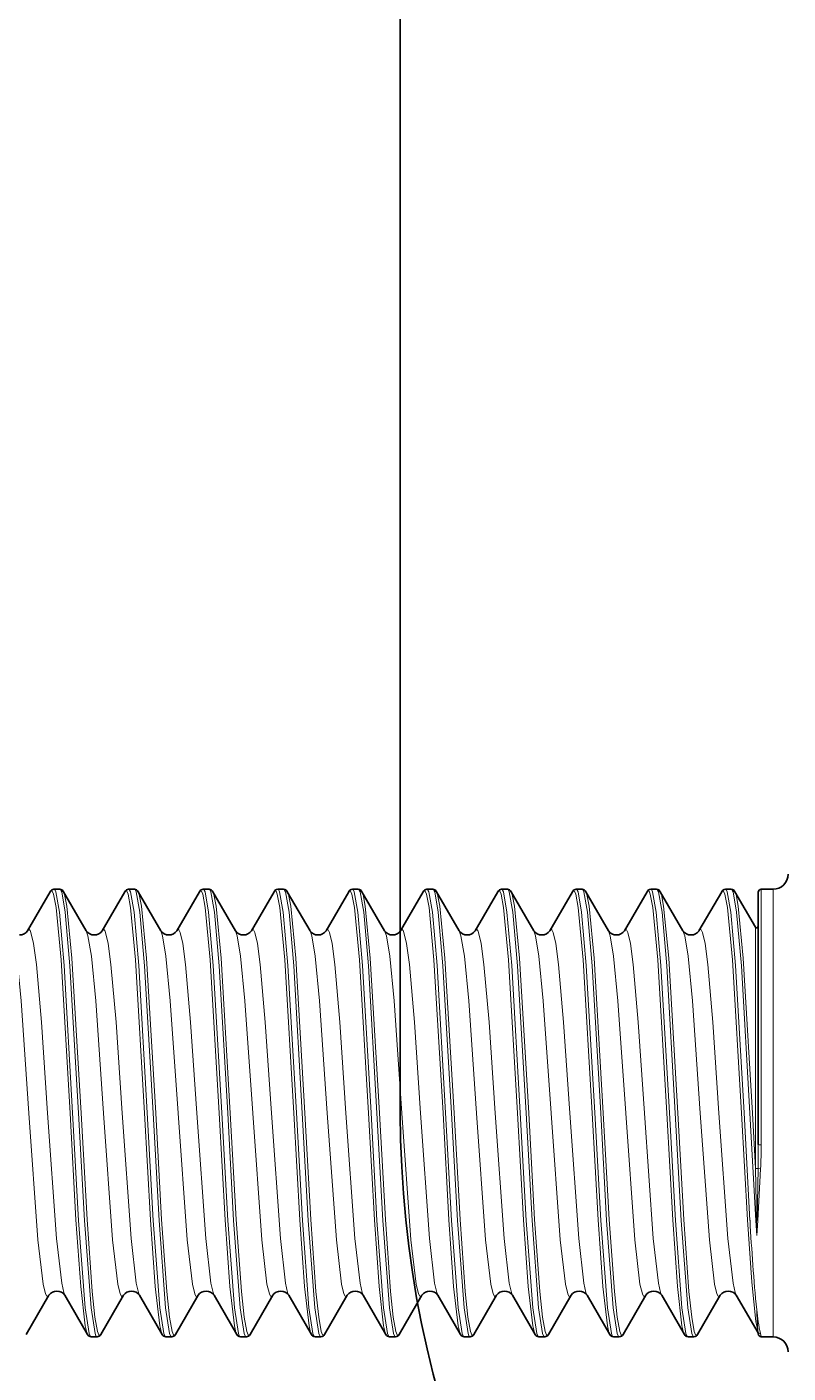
# Model space of a CAD drawing. Extents: x 327 to 941, y 153 to 765.
# Drawn here: x 833.28 to 838.38, y 390.76 to 399.78 of the extents above; entities that cross this region are included whole.
import ezdxf

# ---------------------------------------------------------------- set-up
doc = ezdxf.new("R2010")
doc.units = 0

msp = doc.modelspace()

# ---------------------------------------------------------------- linework, layer by layer
at = {"color": 7, "lineweight": 35}
for p, q in [((835.7795, 448.4999), (835.7795, 392.5001)), ((835.7795, 392.5001), (835.7795, 419.375))]:
    msp.add_line(p, q, dxfattribs=at)
at = {"color": 7, "lineweight": 35, "ltscale": 0.000982666}
for p, q in [((833.4581, 394.0001), (833.4974, 394.0001)), ((833.9581, 394.0001), (833.9974, 394.0001)), ((834.4581, 394.0001), (834.4974, 394.0001)), ((834.9581, 394.0001), (834.9974, 394.0001)), ((835.4581, 394.0001), (835.4974, 394.0001)), ((835.9581, 394.0001), (835.9974, 394.0001)), ((836.4581, 394.0001), (836.4974, 394.0001)), ((836.9581, 394.0001), (836.9974, 394.0001)), ((837.4581, 394.0001), (837.4974, 394.0001)), ((837.9581, 394.0001), (837.9974, 394.0001)), ((833.7081, 391.0001), (833.7474, 391.0001)), ((834.2081, 391.0001), (834.2474, 391.0001)), ((834.7081, 391.0001), (834.7474, 391.0001)), ((835.2081, 391.0001), (835.2474, 391.0001)), ((835.7081, 391.0001), (835.7474, 391.0001)), ((836.2081, 391.0001), (836.2474, 391.0001)), ((836.7081, 391.0001), (836.7474, 391.0001)), ((837.2081, 391.0001), (837.2474, 391.0001)), ((837.7081, 391.0001), (837.7474, 391.0001))]:
    msp.add_line(p, q, dxfattribs=at)
at = {"color": 7, "lineweight": 13, "ltscale": 0.042844}
msp.add_line((838.1985, 392.2863), (838.1985, 394.0001), dxfattribs=at)
at = {"color": 7, "lineweight": 35, "ltscale": 0.002}
for p, q in [((838.1985, 394.0001), (838.2786, 394.0001)), ((838.1985, 391.0001), (838.2786, 391.0001))]:
    msp.add_line(p, q, dxfattribs=at)
at = {"color": 7, "lineweight": 13, "ltscale": 0.055479}
msp.add_line((838.2786, 391.7809), (838.2786, 394.0001), dxfattribs=at)
at = {"color": 7, "lineweight": 35, "ltscale": 0.007572}
for p, q in [((833.4334, 393.9837), (833.2814, 393.7218)), ((833.5222, 393.9837), (833.6742, 393.7218)), ((833.9334, 393.9837), (833.7814, 393.7218)), ((834.0222, 393.9837), (834.1742, 393.7218)), ((834.4334, 393.9837), (834.2814, 393.7218)), ((834.5222, 393.9837), (834.6742, 393.7218)), ((834.9334, 393.9837), (834.7814, 393.7218)), ((835.0222, 393.9837), (835.1742, 393.7218)), ((835.4334, 393.9837), (835.2814, 393.7218)), ((835.5222, 393.9837), (835.6742, 393.7218)), ((835.9334, 393.9837), (835.7814, 393.7218)), ((836.0222, 393.9837), (836.1742, 393.7218)), ((836.4334, 393.9837), (836.2814, 393.7218)), ((836.5222, 393.9837), (836.6742, 393.7218)), ((836.9334, 393.9837), (836.7814, 393.7218)), ((837.0222, 393.9837), (837.1742, 393.7218)), ((837.4334, 393.9837), (837.2814, 393.7218)), ((837.5222, 393.9837), (837.6742, 393.7218)), ((837.9334, 393.9837), (837.7814, 393.7218)), ((833.2722, 391.0164), (833.4242, 391.2784)), ((833.6834, 391.0164), (833.5314, 391.2784)), ((833.7722, 391.0164), (833.9242, 391.2784)), ((834.1834, 391.0164), (834.0314, 391.2784)), ((834.2722, 391.0164), (834.4242, 391.2784)), ((834.6834, 391.0164), (834.5314, 391.2784)), ((834.7722, 391.0164), (834.9242, 391.2784)), ((835.1834, 391.0164), (835.0314, 391.2784)), ((835.2722, 391.0164), (835.4242, 391.2784)), ((835.6834, 391.0164), (835.5314, 391.2784)), ((835.7722, 391.0164), (835.9242, 391.2784)), ((836.1834, 391.0164), (836.0314, 391.2784)), ((836.2722, 391.0164), (836.4242, 391.2784)), ((836.6834, 391.0164), (836.5314, 391.2784)), ((836.7722, 391.0164), (836.9242, 391.2784)), ((837.1834, 391.0164), (837.0314, 391.2784)), ((837.2722, 391.0164), (837.4242, 391.2784)), ((837.6834, 391.0164), (837.5314, 391.2784)), ((837.7722, 391.0164), (837.9242, 391.2784))]:
    msp.add_line(p, q, dxfattribs=at)
at = {"color": 7, "lineweight": 35, "ltscale": 0.00686}
msp.add_line((838.0222, 393.9837), (838.1599, 393.7464), dxfattribs=at)
at = {"color": 7, "lineweight": 35, "ltscale": 0.042272}
msp.add_line((838.1785, 392.2892), (838.1785, 393.98), dxfattribs=at)
at = {"color": 7, "lineweight": 13, "ltscale": 0.031158}
msp.add_line((838.1599, 392.5001), (838.1599, 393.7464), dxfattribs=at)
at = {"color": 7, "lineweight": 13, "ltscale": 0.017906}
for p, q in [((833.6056, 391.7849), (833.5658, 392.5001)), ((834.1056, 391.7849), (834.0658, 392.5001)), ((834.6056, 391.7849), (834.5658, 392.5001)), ((835.1056, 391.7849), (835.0658, 392.5001)), ((835.6056, 391.7849), (835.5658, 392.5001)), ((836.1056, 391.7849), (836.0658, 392.5001)), ((836.6056, 391.7849), (836.5658, 392.5001)), ((837.1056, 391.7849), (837.0658, 392.5001)), ((837.6056, 391.7849), (837.5658, 392.5001)), ((838.1056, 391.7849), (838.0658, 392.5001))]:
    msp.add_line(p, q, dxfattribs=at)
at = {"color": 7, "lineweight": 13, "ltscale": 0.018029}
for p, q in [((833.6229, 391.7809), (833.5831, 392.501)), ((834.1229, 391.7809), (834.0831, 392.501)), ((834.6229, 391.7809), (834.5831, 392.501)), ((835.1229, 391.7809), (835.0831, 392.501)), ((835.6229, 391.7809), (835.5831, 392.501)), ((836.1229, 391.7809), (836.0831, 392.501)), ((836.6229, 391.7809), (836.5831, 392.501)), ((837.1229, 391.7809), (837.0831, 392.501)), ((837.6229, 391.7809), (837.5831, 392.501)), ((838.1229, 391.7809), (838.0831, 392.501))]:
    msp.add_line(p, q, dxfattribs=at)
at = {"color": 7, "lineweight": 13, "ltscale": 0.017982}
for p, q in [((833.6622, 391.7809), (833.6226, 392.4991)), ((834.1622, 391.7809), (834.1226, 392.4991)), ((834.6622, 391.7809), (834.6226, 392.4991)), ((835.1622, 391.7809), (835.1226, 392.4991)), ((835.6622, 391.7809), (835.6226, 392.4991)), ((836.1622, 391.7809), (836.1226, 392.4991)), ((836.6622, 391.7809), (836.6226, 392.4991)), ((837.1622, 391.7809), (837.1226, 392.4991)), ((837.6622, 391.7809), (837.6226, 392.4991)), ((838.1622, 391.7809), (838.1226, 392.4991))]:
    msp.add_line(p, q, dxfattribs=at)
at = {"color": 7, "lineweight": 13, "ltscale": 0.017866}
for p, q in [((833.6796, 391.7865), (833.6398, 392.5001)), ((834.1796, 391.7865), (834.1398, 392.5001)), ((834.6796, 391.7865), (834.6398, 392.5001)), ((835.1796, 391.7865), (835.1398, 392.5001)), ((835.6796, 391.7865), (835.6398, 392.5001)), ((836.1796, 391.7865), (836.1398, 392.5001)), ((836.6796, 391.7865), (836.6398, 392.5001)), ((837.1796, 391.7865), (837.1398, 392.5001)), ((837.6796, 391.7865), (837.6398, 392.5001))]:
    msp.add_line(p, q, dxfattribs=at)
at = {"color": 7, "lineweight": 13, "ltscale": 0.009302}
msp.add_line((838.1599, 392.1285), (838.1398, 392.5001), dxfattribs=at)
at = {"color": 7, "lineweight": 13, "ltscale": 0.009288}
msp.add_line((838.1599, 392.1285), (838.1599, 392.5001), dxfattribs=at)
at = {"color": 7, "lineweight": 13, "ltscale": 0.004015}
msp.add_line((838.1785, 392.2892), (838.1772, 392.1285), dxfattribs=at)
at = {"color": 7, "lineweight": 13, "ltscale": 0.000431824}
msp.add_line((838.1599, 392.1285), (838.1772, 392.1285), dxfattribs=at)
at = {"color": 7, "lineweight": 13, "ltscale": 0.008682}
for p, q in [((838.1664, 391.7813), (838.1599, 392.1285)), ((838.1772, 392.1285), (838.1707, 391.7813))]:
    msp.add_line(p, q, dxfattribs=at)
at = {"color": 7, "lineweight": 13, "ltscale": 0.00862}
msp.add_line((838.1945, 392.1252), (838.1748, 391.7809), dxfattribs=at)
at = {"color": 7, "lineweight": 13, "ltscale": 0.000440049}
msp.add_line((838.1772, 392.1285), (838.1945, 392.1252), dxfattribs=at)
at = {"color": 7, "lineweight": 13, "ltscale": 0.002539}
for p, q in [((838.1685, 391.6796), (838.1622, 391.7809)), ((838.1748, 391.7809), (838.1685, 391.6796))]:
    msp.add_line(p, q, dxfattribs=at)
at = {"color": 7, "lineweight": 13, "ltscale": 0.000105286}
msp.add_line((838.1664, 391.7813), (838.1707, 391.7813), dxfattribs=at)
at = {"color": 7, "lineweight": 13, "ltscale": 0.002544}
msp.add_line((838.1664, 391.7813), (838.1685, 391.6796), dxfattribs=at)
at = {"color": 7, "lineweight": 13, "ltscale": 0.000104233}
msp.add_line((838.1707, 391.7813), (838.1748, 391.7809), dxfattribs=at)
at = {"color": 7, "lineweight": 13, "ltscale": 0.019521}
msp.add_line((838.2786, 391.0001), (838.2786, 391.7809), dxfattribs=at)
at = {"color": 7, "lineweight": 35, "ltscale": 0.007261}
msp.add_line((838.1772, 391.0272), (838.0314, 391.2784), dxfattribs=at)
at = {"color": 7, "lineweight": 13, "ltscale": 0.000205224}
msp.add_line((838.1772, 391.0317), (838.1784, 391.0236), dxfattribs=at)
at = {"color": 7, "lineweight": 13, "ltscale": 0.000113678}
msp.add_line((838.1772, 391.0272), (838.1772, 391.0317), dxfattribs=at)
at = {"color": 7, "lineweight": 35, "ltscale": 9.43365e-05}
msp.add_line((838.1772, 391.0272), (838.1784, 391.0236), dxfattribs=at)
at = {"color": 7, "lineweight": 35, "ltscale": 7.01904e-05}
msp.add_line((838.1785, 391.0201), (838.1785, 391.0229), dxfattribs=at)
at = {"color": 7, "lineweight": 13, "ltscale": 0.00048842}
msp.add_line((838.1945, 391.022), (838.1985, 391.0029), dxfattribs=at)
at = {"color": 7, "lineweight": 13, "ltscale": 7.09534e-05}
msp.add_line((838.1985, 391.0001), (838.1985, 391.0029), dxfattribs=at)
at = {"color": 7, "lineweight": 13}
for points in [[(833.5831, 392.501), (833.5259, 393.4882), (833.4945, 393.846), (833.4705, 393.9821), (833.465, 393.9945), (833.4622, 393.998), (833.4595, 393.9998), (833.4581, 394.0001)], [(833.6226, 392.4991), (833.5653, 393.4874), (833.5339, 393.8457), (833.5098, 393.9821), (833.5043, 393.9945), (833.5016, 393.998), (833.4988, 393.9998), (833.4974, 394.0001)], [(834.0831, 392.501), (834.0259, 393.4882), (833.9945, 393.846), (833.9705, 393.9821), (833.965, 393.9945), (833.9622, 393.998), (833.9595, 393.9998), (833.9581, 394.0001)], [(834.1226, 392.4991), (834.0653, 393.4874), (834.0339, 393.8457), (834.0098, 393.9821), (834.0043, 393.9945), (834.0016, 393.998), (833.9988, 393.9998), (833.9974, 394.0001)], [(834.5831, 392.501), (834.5259, 393.4882), (834.4945, 393.846), (834.4705, 393.9821), (834.465, 393.9945), (834.4622, 393.998), (834.4595, 393.9998), (834.4581, 394.0001)], [(834.6226, 392.4991), (834.5653, 393.4874), (834.5339, 393.8457), (834.5098, 393.9821), (834.5043, 393.9945), (834.5016, 393.998), (834.4988, 393.9998), (834.4974, 394.0001)], [(835.0831, 392.501), (835.0259, 393.4882), (834.9945, 393.846), (834.9705, 393.9821), (834.965, 393.9945), (834.9622, 393.998), (834.9595, 393.9998), (834.9581, 394.0001)], [(835.1226, 392.4991), (835.0653, 393.4874), (835.0339, 393.8457), (835.0098, 393.9821), (835.0043, 393.9945), (835.0016, 393.998), (834.9988, 393.9998), (834.9974, 394.0001)], [(835.5831, 392.501), (835.5259, 393.4882), (835.4945, 393.846), (835.4705, 393.9821), (835.465, 393.9945), (835.4622, 393.998), (835.4595, 393.9998), (835.4581, 394.0001)], [(835.6226, 392.4991), (835.5653, 393.4874), (835.5339, 393.8457), (835.5098, 393.9821), (835.5043, 393.9945), (835.5016, 393.998), (835.4988, 393.9998), (835.4974, 394.0001)], [(836.0831, 392.501), (836.0259, 393.4882), (835.9945, 393.846), (835.9705, 393.9821), (835.965, 393.9945), (835.9622, 393.998), (835.9595, 393.9998), (835.9581, 394.0001)], [(836.1226, 392.4991), (836.0653, 393.4874), (836.0339, 393.8457), (836.0098, 393.9821), (836.0043, 393.9945), (836.0016, 393.998), (835.9988, 393.9998), (835.9974, 394.0001)], [(836.5831, 392.501), (836.5259, 393.4882), (836.4945, 393.846), (836.4705, 393.9821), (836.465, 393.9945), (836.4622, 393.998), (836.4595, 393.9998), (836.4581, 394.0001)], [(836.6226, 392.4991), (836.5653, 393.4874), (836.5339, 393.8457), (836.5098, 393.9821), (836.5043, 393.9945), (836.5016, 393.998), (836.4988, 393.9998), (836.4974, 394.0001)], [(837.0831, 392.501), (837.0259, 393.4882), (836.9945, 393.846), (836.9705, 393.9821), (836.965, 393.9945), (836.9622, 393.998), (836.9595, 393.9998), (836.9581, 394.0001)], [(837.1226, 392.4991), (837.0653, 393.4874), (837.0339, 393.8457), (837.0098, 393.9821), (837.0043, 393.9945), (837.0016, 393.998), (836.9988, 393.9998), (836.9974, 394.0001)], [(837.5831, 392.501), (837.5259, 393.4882), (837.4945, 393.846), (837.4705, 393.9821), (837.465, 393.9945), (837.4622, 393.998), (837.4595, 393.9998), (837.4581, 394.0001)], [(837.6226, 392.4991), (837.5653, 393.4874), (837.5339, 393.8457), (837.5098, 393.9821), (837.5043, 393.9945), (837.5016, 393.998), (837.4988, 393.9998), (837.4974, 394.0001)], [(838.0831, 392.501), (838.0259, 393.4882), (837.9945, 393.846), (837.9705, 393.9821), (837.965, 393.9945), (837.9622, 393.998), (837.9595, 393.9998), (837.9581, 394.0001)], [(838.1226, 392.4991), (838.0653, 393.4874), (838.0339, 393.8457), (838.0098, 393.9821), (838.0043, 393.9945), (838.0016, 393.998), (837.9988, 393.9998), (837.9974, 394.0001)], [(833.5658, 392.5001), (833.5052, 393.5268), (833.4719, 393.8777), (833.455, 393.9664), (833.4464, 393.9863), (833.4435, 393.9892), (833.4421, 393.9898), (833.4399, 393.99), (833.4377, 393.989), (833.4334, 393.9837)], [(833.6398, 392.5001), (833.5785, 393.5383), (833.5446, 393.8873), (833.5297, 393.9641), (833.5222, 393.9837)], [(834.0658, 392.5001), (834.0052, 393.5268), (833.9719, 393.8777), (833.955, 393.9664), (833.9464, 393.9863), (833.9435, 393.9892), (833.9421, 393.9898), (833.9399, 393.99), (833.9377, 393.989), (833.9334, 393.9837)], [(834.1398, 392.5001), (834.0785, 393.5383), (834.0446, 393.8873), (834.0297, 393.9641), (834.0222, 393.9837)], [(834.5658, 392.5001), (834.5052, 393.5268), (834.4719, 393.8777), (834.455, 393.9664), (834.4464, 393.9863), (834.4435, 393.9892), (834.4421, 393.9898), (834.4399, 393.99), (834.4377, 393.989), (834.4334, 393.9837)], [(834.6398, 392.5001), (834.5785, 393.5383), (834.5446, 393.8873), (834.5297, 393.9641), (834.5222, 393.9837)], [(835.0658, 392.5001), (835.0052, 393.5268), (834.9719, 393.8777), (834.955, 393.9664), (834.9464, 393.9863), (834.9435, 393.9892), (834.9421, 393.9898), (834.9399, 393.99), (834.9377, 393.989), (834.9334, 393.9837)], [(835.1398, 392.5001), (835.0785, 393.5383), (835.0446, 393.8873), (835.0297, 393.9641), (835.0222, 393.9837)], [(835.5658, 392.5001), (835.5052, 393.5268), (835.4719, 393.8777), (835.455, 393.9664), (835.4464, 393.9863), (835.4435, 393.9892), (835.4421, 393.9898), (835.4399, 393.99), (835.4377, 393.989), (835.4334, 393.9837)], [(835.6398, 392.5001), (835.5785, 393.5383), (835.5446, 393.8873), (835.5297, 393.9641), (835.5222, 393.9837)], [(836.0658, 392.5001), (836.0052, 393.5268), (835.9719, 393.8777), (835.955, 393.9664), (835.9464, 393.9863), (835.9435, 393.9892), (835.9421, 393.9898), (835.9399, 393.99), (835.9377, 393.989), (835.9334, 393.9837)], [(836.1398, 392.5001), (836.0785, 393.5383), (836.0446, 393.8873), (836.0297, 393.9641), (836.0222, 393.9837)], [(836.5658, 392.5001), (836.5052, 393.5268), (836.4719, 393.8777), (836.455, 393.9664), (836.4464, 393.9863), (836.4435, 393.9892), (836.4421, 393.9898), (836.4399, 393.99), (836.4377, 393.989), (836.4334, 393.9837)], [(836.6398, 392.5001), (836.5785, 393.5383), (836.5446, 393.8873), (836.5297, 393.9641), (836.5222, 393.9837)], [(837.0658, 392.5001), (837.0052, 393.5268), (836.9719, 393.8777), (836.955, 393.9664), (836.9464, 393.9863), (836.9435, 393.9892), (836.9421, 393.9898), (836.9399, 393.99), (836.9377, 393.989), (836.9334, 393.9837)], [(837.1398, 392.5001), (837.0785, 393.5383), (837.0446, 393.8873), (837.0297, 393.9641), (837.0222, 393.9837)], [(837.5658, 392.5001), (837.5052, 393.5268), (837.4719, 393.8777), (837.455, 393.9664), (837.4464, 393.9863), (837.4435, 393.9892), (837.4421, 393.9898), (837.4399, 393.99), (837.4377, 393.989), (837.4334, 393.9837)], [(837.6398, 392.5001), (837.5785, 393.5383), (837.5446, 393.8873), (837.5297, 393.9641), (837.5222, 393.9837)], [(838.0658, 392.5001), (838.0052, 393.5268), (837.9719, 393.8777), (837.955, 393.9664), (837.9464, 393.9863), (837.9435, 393.9892), (837.9421, 393.9898), (837.9399, 393.99), (837.9377, 393.989), (837.9334, 393.9837)], [(838.1398, 392.5001), (838.0785, 393.5383), (838.0446, 393.8873), (838.0297, 393.9641), (838.0222, 393.9837)], [(833.2814, 393.7218), (833.2854, 393.7271), (833.2875, 393.7286), (833.2905, 393.7294), (833.292, 393.7291), (833.295, 393.7272), (833.298, 393.7236), (833.3041, 393.7111), (833.3217, 393.6354), (833.3403, 393.4949), (833.3741, 393.1085), (833.4153, 392.5001)], [(833.7814, 393.7218), (833.7854, 393.7271), (833.7875, 393.7286), (833.7905, 393.7294), (833.792, 393.7291), (833.795, 393.7272), (833.798, 393.7236), (833.8041, 393.7111), (833.8217, 393.6354), (833.8403, 393.4949), (833.8741, 393.1085), (833.9153, 392.5001)], [(834.2814, 393.7218), (834.2854, 393.7271), (834.2875, 393.7286), (834.2905, 393.7294), (834.292, 393.7291), (834.295, 393.7272), (834.298, 393.7236), (834.3041, 393.7111), (834.3217, 393.6354), (834.3403, 393.4949), (834.3741, 393.1085), (834.4153, 392.5001)], [(834.7814, 393.7218), (834.7854, 393.7271), (834.7875, 393.7286), (834.7905, 393.7294), (834.792, 393.7291), (834.795, 393.7272), (834.798, 393.7236), (834.8041, 393.7111), (834.8217, 393.6354), (834.8403, 393.4949), (834.8741, 393.1085), (834.9153, 392.5001)], [(835.2814, 393.7218), (835.2854, 393.7271), (835.2875, 393.7286), (835.2905, 393.7294), (835.292, 393.7291), (835.295, 393.7272), (835.298, 393.7236), (835.3041, 393.7111), (835.3217, 393.6354), (835.3403, 393.4949), (835.3741, 393.1085), (835.4153, 392.5001)], [(835.7814, 393.7218), (835.7854, 393.7271), (835.7875, 393.7286), (835.7905, 393.7294), (835.792, 393.7291), (835.795, 393.7272), (835.798, 393.7236), (835.8041, 393.7111), (835.8217, 393.6354), (835.8403, 393.4949), (835.8741, 393.1085), (835.9153, 392.5001)], [(836.2814, 393.7218), (836.2854, 393.7271), (836.2875, 393.7286), (836.2905, 393.7294), (836.292, 393.7291), (836.295, 393.7272), (836.298, 393.7236), (836.3041, 393.7111), (836.3217, 393.6354), (836.3403, 393.4949), (836.3741, 393.1085), (836.4153, 392.5001)], [(836.7814, 393.7218), (836.7854, 393.7271), (836.7875, 393.7286), (836.7905, 393.7294), (836.792, 393.7291), (836.795, 393.7272), (836.798, 393.7236), (836.8041, 393.7111), (836.8217, 393.6354), (836.8403, 393.4949), (836.8741, 393.1085), (836.9153, 392.5001)], [(837.2814, 393.7218), (837.2854, 393.7271), (837.2875, 393.7286), (837.2905, 393.7294), (837.292, 393.7291), (837.295, 393.7272), (837.298, 393.7236), (837.3041, 393.7111), (837.3217, 393.6354), (837.3403, 393.4949), (837.3741, 393.1085), (837.4153, 392.5001)], [(837.7814, 393.7218), (837.7854, 393.7271), (837.7875, 393.7286), (837.7905, 393.7294), (837.792, 393.7291), (837.795, 393.7272), (837.798, 393.7236), (837.8041, 393.7111), (837.8217, 393.6354), (837.8403, 393.4949), (837.8741, 393.1085), (837.9153, 392.5001)], [(833.1742, 393.7218), (833.186, 393.6879), (833.2087, 393.5514), (833.238, 393.2516), (833.2903, 392.5001)], [(833.6742, 393.7218), (833.686, 393.6879), (833.7087, 393.5514), (833.738, 393.2516), (833.7903, 392.5001)], [(834.1742, 393.7218), (834.186, 393.6879), (834.2087, 393.5514), (834.238, 393.2516), (834.2903, 392.5001)], [(834.6742, 393.7218), (834.686, 393.6879), (834.7087, 393.5514), (834.738, 393.2516), (834.7903, 392.5001)], [(835.1742, 393.7218), (835.186, 393.6879), (835.2087, 393.5514), (835.238, 393.2516), (835.2903, 392.5001)], [(835.6742, 393.7218), (835.686, 393.6879), (835.7087, 393.5514), (835.738, 393.2516), (835.7903, 392.5001)], [(836.1742, 393.7218), (836.186, 393.6879), (836.2087, 393.5514), (836.238, 393.2516), (836.2903, 392.5001)], [(836.6742, 393.7218), (836.686, 393.6879), (836.7087, 393.5514), (836.738, 393.2516), (836.7903, 392.5001)], [(837.1742, 393.7218), (837.186, 393.6879), (837.2087, 393.5514), (837.238, 393.2516), (837.2903, 392.5001)], [(837.6742, 393.7218), (837.686, 393.6879), (837.7087, 393.5514), (837.738, 393.2516), (837.7903, 392.5001)], [(833.2903, 392.5001), (833.351, 391.6512), (833.3858, 391.3542), (833.4017, 391.2886), (833.4098, 391.2736), (833.4139, 391.2709), (833.418, 391.2714), (833.4221, 391.2752), (833.4242, 391.2784)], [(833.4153, 392.5001), (833.4753, 391.6585), (833.5097, 391.3604), (833.524, 391.2962), (833.5314, 391.2784)], [(833.7903, 392.5001), (833.851, 391.6512), (833.8858, 391.3542), (833.9017, 391.2886), (833.9098, 391.2736), (833.9139, 391.2709), (833.918, 391.2714), (833.9221, 391.2752), (833.9242, 391.2784)], [(833.9153, 392.5001), (833.9753, 391.6585), (834.0097, 391.3604), (834.024, 391.2962), (834.0314, 391.2784)], [(834.2903, 392.5001), (834.351, 391.6512), (834.3858, 391.3542), (834.4017, 391.2886), (834.4098, 391.2736), (834.4139, 391.2709), (834.418, 391.2714), (834.4221, 391.2752), (834.4242, 391.2784)], [(834.4153, 392.5001), (834.4753, 391.6585), (834.5097, 391.3604), (834.524, 391.2962), (834.5314, 391.2784)], [(834.7903, 392.5001), (834.851, 391.6512), (834.8858, 391.3542), (834.9017, 391.2886), (834.9098, 391.2736), (834.9139, 391.2709), (834.918, 391.2714), (834.9221, 391.2752), (834.9242, 391.2784)], [(834.9153, 392.5001), (834.9753, 391.6585), (835.0097, 391.3604), (835.024, 391.2962), (835.0314, 391.2784)], [(835.2903, 392.5001), (835.351, 391.6512), (835.3858, 391.3542), (835.4017, 391.2886), (835.4098, 391.2736), (835.4139, 391.2709), (835.418, 391.2714), (835.4221, 391.2752), (835.4242, 391.2784)], [(835.4153, 392.5001), (835.4753, 391.6585), (835.5097, 391.3604), (835.524, 391.2962), (835.5314, 391.2784)], [(835.7903, 392.5001), (835.851, 391.6512), (835.8858, 391.3542), (835.9017, 391.2886), (835.9098, 391.2736), (835.9139, 391.2709), (835.918, 391.2714), (835.9221, 391.2752), (835.9242, 391.2784)], [(835.9153, 392.5001), (835.9753, 391.6585), (836.0097, 391.3604), (836.024, 391.2962), (836.0314, 391.2784)], [(836.2903, 392.5001), (836.351, 391.6512), (836.3858, 391.3542), (836.4017, 391.2886), (836.4098, 391.2736), (836.4139, 391.2709), (836.418, 391.2714), (836.4221, 391.2752), (836.4242, 391.2784)], [(836.4153, 392.5001), (836.4753, 391.6585), (836.5097, 391.3604), (836.524, 391.2962), (836.5314, 391.2784)], [(836.7903, 392.5001), (836.851, 391.6512), (836.8858, 391.3542), (836.9017, 391.2886), (836.9098, 391.2736), (836.9139, 391.2709), (836.918, 391.2714), (836.9221, 391.2752), (836.9242, 391.2784)], [(836.9153, 392.5001), (836.9753, 391.6585), (837.0097, 391.3604), (837.024, 391.2962), (837.0314, 391.2784)], [(837.2903, 392.5001), (837.351, 391.6512), (837.3858, 391.3542), (837.4017, 391.2886), (837.4098, 391.2736), (837.4139, 391.2709), (837.418, 391.2714), (837.4221, 391.2752), (837.4242, 391.2784)], [(837.4153, 392.5001), (837.4753, 391.6585), (837.5097, 391.3604), (837.524, 391.2962), (837.5314, 391.2784)], [(837.7903, 392.5001), (837.851, 391.6512), (837.8858, 391.3542), (837.9017, 391.2886), (837.9098, 391.2736), (837.9139, 391.2709), (837.918, 391.2714), (837.9221, 391.2752), (837.9242, 391.2784)], [(837.9153, 392.5001), (837.9753, 391.6585), (838.0097, 391.3604), (838.024, 391.2962), (838.0314, 391.2784)], [(833.6834, 391.0164), (833.6781, 391.029), (833.6675, 391.0735), (833.637, 391.3373), (833.6056, 391.7849)], [(833.7081, 391.0001), (833.7065, 391.0003), (833.7034, 391.0026), (833.7003, 391.0072), (833.6942, 391.0231), (833.6671, 391.1954), (833.6229, 391.7809)], [(833.7474, 391.0001), (833.7459, 391.0003), (833.7428, 391.0026), (833.7397, 391.0072), (833.7335, 391.0231), (833.7064, 391.1954), (833.6622, 391.7809)], [(833.7722, 391.0164), (833.7677, 391.011), (833.7654, 391.0101), (833.7632, 391.0104), (833.7617, 391.0112), (833.7588, 391.0144), (833.7499, 391.0363), (833.7324, 391.1318), (833.714, 391.304), (833.6796, 391.7865)], [(834.1834, 391.0164), (834.1781, 391.029), (834.1675, 391.0735), (834.137, 391.3373), (834.1056, 391.7849)], [(834.2081, 391.0001), (834.2065, 391.0003), (834.2034, 391.0026), (834.2003, 391.0072), (834.1942, 391.0231), (834.1671, 391.1954), (834.1229, 391.7809)], [(834.2474, 391.0001), (834.2459, 391.0003), (834.2428, 391.0026), (834.2397, 391.0072), (834.2335, 391.0231), (834.2064, 391.1954), (834.1622, 391.7809)], [(834.2722, 391.0164), (834.2677, 391.011), (834.2654, 391.0101), (834.2632, 391.0104), (834.2617, 391.0112), (834.2588, 391.0144), (834.2499, 391.0363), (834.2324, 391.1318), (834.214, 391.304), (834.1796, 391.7865)], [(834.6834, 391.0164), (834.6781, 391.029), (834.6675, 391.0735), (834.637, 391.3373), (834.6056, 391.7849)], [(834.7081, 391.0001), (834.7065, 391.0003), (834.7034, 391.0026), (834.7003, 391.0072), (834.6942, 391.0231), (834.6671, 391.1954), (834.6229, 391.7809)], [(834.7474, 391.0001), (834.7459, 391.0003), (834.7428, 391.0026), (834.7397, 391.0072), (834.7335, 391.0231), (834.7064, 391.1954), (834.6622, 391.7809)], [(834.7722, 391.0164), (834.7677, 391.011), (834.7654, 391.0101), (834.7632, 391.0104), (834.7617, 391.0112), (834.7588, 391.0144), (834.7499, 391.0363), (834.7324, 391.1318), (834.714, 391.304), (834.6796, 391.7865)], [(835.1834, 391.0164), (835.1781, 391.029), (835.1675, 391.0735), (835.137, 391.3373), (835.1056, 391.7849)], [(835.2081, 391.0001), (835.2065, 391.0003), (835.2034, 391.0026), (835.2003, 391.0072), (835.1942, 391.0231), (835.1671, 391.1954), (835.1229, 391.7809)], [(835.2474, 391.0001), (835.2459, 391.0003), (835.2428, 391.0026), (835.2397, 391.0072), (835.2335, 391.0231), (835.2064, 391.1954), (835.1622, 391.7809)], [(835.2722, 391.0164), (835.2677, 391.011), (835.2654, 391.0101), (835.2632, 391.0104), (835.2617, 391.0112), (835.2588, 391.0144), (835.2499, 391.0363), (835.2324, 391.1318), (835.214, 391.304), (835.1796, 391.7865)], [(835.6834, 391.0164), (835.6781, 391.029), (835.6675, 391.0735), (835.637, 391.3373), (835.6056, 391.7849)], [(835.7081, 391.0001), (835.7065, 391.0003), (835.7034, 391.0026), (835.7003, 391.0072), (835.6942, 391.0231), (835.6671, 391.1954), (835.6229, 391.7809)], [(835.7474, 391.0001), (835.7459, 391.0003), (835.7428, 391.0026), (835.7397, 391.0072), (835.7335, 391.0231), (835.7064, 391.1954), (835.6622, 391.7809)], [(835.7722, 391.0164), (835.7677, 391.011), (835.7654, 391.0101), (835.7632, 391.0104), (835.7617, 391.0112), (835.7588, 391.0144), (835.7499, 391.0363), (835.7324, 391.1318), (835.714, 391.304), (835.6796, 391.7865)], [(836.1834, 391.0164), (836.1781, 391.029), (836.1675, 391.0735), (836.137, 391.3373), (836.1056, 391.7849)], [(836.2081, 391.0001), (836.2065, 391.0003), (836.2034, 391.0026), (836.2003, 391.0072), (836.1942, 391.0231), (836.1671, 391.1954), (836.1229, 391.7809)], [(836.2474, 391.0001), (836.2459, 391.0003), (836.2428, 391.0026), (836.2397, 391.0072), (836.2335, 391.0231), (836.2064, 391.1954), (836.1622, 391.7809)], [(836.2722, 391.0164), (836.2677, 391.011), (836.2654, 391.0101), (836.2632, 391.0104), (836.2617, 391.0112), (836.2588, 391.0144), (836.2499, 391.0363), (836.2324, 391.1318), (836.214, 391.304), (836.1796, 391.7865)], [(836.6834, 391.0164), (836.6781, 391.029), (836.6675, 391.0735), (836.637, 391.3373), (836.6056, 391.7849)], [(836.7081, 391.0001), (836.7065, 391.0003), (836.7034, 391.0026), (836.7003, 391.0072), (836.6942, 391.0231), (836.6671, 391.1954), (836.6229, 391.7809)], [(836.7474, 391.0001), (836.7459, 391.0003), (836.7428, 391.0026), (836.7397, 391.0072), (836.7335, 391.0231), (836.7064, 391.1954), (836.6622, 391.7809)], [(836.7722, 391.0164), (836.7677, 391.011), (836.7654, 391.0101), (836.7632, 391.0104), (836.7617, 391.0112), (836.7588, 391.0144), (836.7499, 391.0363), (836.7324, 391.1318), (836.714, 391.304), (836.6796, 391.7865)], [(837.1834, 391.0164), (837.1781, 391.029), (837.1675, 391.0735), (837.137, 391.3373), (837.1056, 391.7849)], [(837.2081, 391.0001), (837.2065, 391.0003), (837.2034, 391.0026), (837.2003, 391.0072), (837.1942, 391.0231), (837.1671, 391.1954), (837.1229, 391.7809)], [(837.2474, 391.0001), (837.2459, 391.0003), (837.2428, 391.0026), (837.2397, 391.0072), (837.2335, 391.0231), (837.2064, 391.1954), (837.1622, 391.7809)], [(837.2722, 391.0164), (837.2677, 391.011), (837.2654, 391.0101), (837.2632, 391.0104), (837.2617, 391.0112), (837.2588, 391.0144), (837.2499, 391.0363), (837.2324, 391.1318), (837.214, 391.304), (837.1796, 391.7865)], [(837.6834, 391.0164), (837.6781, 391.029), (837.6675, 391.0735), (837.637, 391.3373), (837.6056, 391.7849)], [(837.7081, 391.0001), (837.7065, 391.0003), (837.7034, 391.0026), (837.7003, 391.0072), (837.6942, 391.0231), (837.6671, 391.1954), (837.6229, 391.7809)], [(837.7474, 391.0001), (837.7459, 391.0003), (837.7428, 391.0026), (837.7397, 391.0072), (837.7335, 391.0231), (837.7064, 391.1954), (837.6622, 391.7809)], [(837.7722, 391.0164), (837.7677, 391.011), (837.7654, 391.0101), (837.7632, 391.0104), (837.7617, 391.0112), (837.7588, 391.0144), (837.7499, 391.0363), (837.7324, 391.1318), (837.714, 391.304), (837.6796, 391.7865)], [(838.1772, 391.0317), (838.1625, 391.1031), (838.1345, 391.3671), (838.1056, 391.7849)]]:
    msp.add_lwpolyline(points, dxfattribs=at)
at = {"color": 7, "lineweight": 35}
for centre, radius, start, end in [((838.2784, 394.1001), 0.1, 270.03362, 359.96638), ((833.4595, 393.9715), 0.0287, 92.87415, 154.89753), ((833.4958, 393.9712), 0.0291, 25.47374, 86.71014), ((833.9595, 393.9715), 0.0287, 92.87415, 154.89753), ((833.9958, 393.9712), 0.0291, 25.47374, 86.71014), ((834.4595, 393.9715), 0.0287, 92.87415, 154.89753), ((834.4958, 393.9712), 0.0291, 25.47375, 86.71014), ((834.9595, 393.9715), 0.0287, 92.87415, 154.89753), ((834.9958, 393.9712), 0.0291, 25.47375, 86.71014), ((835.4595, 393.9715), 0.0287, 92.87415, 154.89753), ((835.4958, 393.9712), 0.0291, 25.47375, 86.71014), ((835.9595, 393.9715), 0.0287, 92.87414, 154.89753), ((835.9958, 393.9712), 0.0291, 25.47375, 86.71014), ((836.4595, 393.9715), 0.0287, 92.87414, 154.89753), ((836.4958, 393.9712), 0.0291, 25.47374, 86.71014), ((836.9595, 393.9715), 0.0287, 92.87415, 154.89753), ((836.9958, 393.9712), 0.0291, 25.47374, 86.71014), ((837.4595, 393.9715), 0.0287, 92.87415, 154.89753), ((837.4958, 393.9712), 0.0291, 25.47375, 86.71014), ((837.9595, 393.9715), 0.0287, 92.87415, 154.89753), ((837.9958, 393.9712), 0.0291, 25.47374, 86.71014), ((838.1985, 393.98), 0.02, 90.03363, 179.96636), ((838.1685, 393.7514), 0.01, 210.14926, 359.99992), ((833.2288, 393.7566), 0.0632, 269.08196, 326.47445), ((833.7268, 393.7566), 0.0632, 213.52576, 270.91667), ((833.7288, 393.7566), 0.0632, 269.08195, 326.47446), ((834.2268, 393.7566), 0.0632, 213.52576, 270.9167), ((834.2288, 393.7566), 0.0632, 269.08198, 326.47446), ((834.7268, 393.7566), 0.0632, 213.52576, 270.91668), ((834.7288, 393.7566), 0.0632, 269.08196, 326.47446), ((835.2268, 393.7566), 0.0632, 213.52576, 270.91664), ((835.2288, 393.7566), 0.0632, 269.08192, 326.47446), ((835.7268, 393.7566), 0.0632, 213.52576, 270.9166), ((835.7288, 393.7566), 0.0632, 269.08187, 326.47445), ((836.2268, 393.7566), 0.0632, 213.52576, 270.9166), ((836.2288, 393.7566), 0.0632, 269.08188, 326.47445), ((836.7268, 393.7566), 0.0632, 213.52576, 270.91669), ((836.7288, 393.7566), 0.0632, 269.08197, 326.47446), ((837.2268, 393.7566), 0.0632, 213.52576, 270.91672), ((837.2288, 393.7566), 0.0632, 269.082, 326.47446), ((837.7268, 393.7566), 0.0632, 213.52576, 270.91664), ((837.7288, 393.7566), 0.0632, 269.08192, 326.47446), ((842.7795, 392.5001), 7, 180.00001, 270), ((833.4768, 391.2435), 0.0632, 89.08328, 146.47424), ((833.4788, 391.2435), 0.0632, 33.52554, 90.918), ((833.9768, 391.2435), 0.0632, 89.08329, 146.47424), ((833.9788, 391.2435), 0.0632, 33.52554, 90.91801), ((834.4768, 391.2435), 0.0632, 89.08336, 146.47424), ((834.4788, 391.2435), 0.0632, 33.52555, 90.91808), ((834.9768, 391.2435), 0.0632, 89.08335, 146.47424), ((834.9788, 391.2435), 0.0632, 33.52555, 90.91807), ((835.4768, 391.2435), 0.0632, 89.08325, 146.47423), ((835.4788, 391.2435), 0.0632, 33.52554, 90.91797), ((835.9768, 391.2435), 0.0632, 89.0833, 146.47424), ((835.9788, 391.2435), 0.0632, 33.52554, 90.91801), ((836.4768, 391.2435), 0.0632, 89.0833, 146.47424), ((836.4788, 391.2435), 0.0632, 33.52554, 90.91801), ((836.9768, 391.2435), 0.0632, 89.08331, 146.47424), ((836.9788, 391.2435), 0.0632, 33.52554, 90.91803), ((837.4768, 391.2435), 0.0632, 89.08329, 146.47424), ((837.4788, 391.2435), 0.0632, 33.52554, 90.91801), ((837.9768, 391.2435), 0.0632, 89.08341, 146.47424), ((837.9788, 391.2435), 0.0632, 33.52555, 90.91813), ((838.1985, 391.0201), 0.02, 180.03363, 269.96638), ((833.7095, 391.0287), 0.0287, 205.10247, 267.12585), ((833.7458, 391.029), 0.0291, 273.28986, 334.52626), ((834.2095, 391.0287), 0.0287, 205.10247, 267.12585), ((834.2458, 391.029), 0.0291, 273.28986, 334.52625), ((834.7095, 391.0287), 0.0287, 205.10247, 267.12585), ((834.7458, 391.029), 0.0291, 273.28986, 334.52626), ((835.2095, 391.0287), 0.0287, 205.10247, 267.12585), ((835.2458, 391.029), 0.0291, 273.28986, 334.52626), ((835.7095, 391.0287), 0.0287, 205.10247, 267.12585), ((835.7458, 391.029), 0.0291, 273.28986, 334.52626), ((836.2095, 391.0287), 0.0287, 205.10247, 267.12585), ((836.2458, 391.029), 0.0291, 273.28986, 334.52626), ((836.7095, 391.0287), 0.0287, 205.10247, 267.12585), ((836.7458, 391.029), 0.0291, 273.28986, 334.52626), ((837.2095, 391.0287), 0.0287, 205.10247, 267.12585), ((837.2458, 391.029), 0.0291, 273.28986, 334.52626), ((837.7095, 391.0287), 0.0287, 205.10247, 267.12585), ((837.7458, 391.029), 0.0291, 273.28986, 334.52625), ((838.2784, 390.9), 0.1, 0.03362, 89.96638)]:
    msp.add_arc(centre, radius, start, end, dxfattribs=at)
at = {"color": 7, "lineweight": 13}
for centre, radius, start, end in [((835.1874, 392.2805), 3.0111, 357.04147, 0.10908), ((851.6173, 392.4908), 13.5126, 183.0111, 185.55889), ((839.228, 391.2665), 1.0625, 184.56745, 193.30691), ((840.3319, 391.2231), 2.1635, 181.09438, 185.07715), ((838.1942, 391.0418), 0.0198, 210.69334, 270.79731), ((838.1985, 391.0229), 0.02, 180.06306, 270.06291)]:
    msp.add_arc(centre, radius, start, end, dxfattribs=at)
msp.add_ellipse((838.1985, 392.2892), major_axis=(0.02, 0), ratio=0.14251, start_param=3.141593, end_param=4.712389, dxfattribs=at)

doc.saveas('drawing.dxf')
